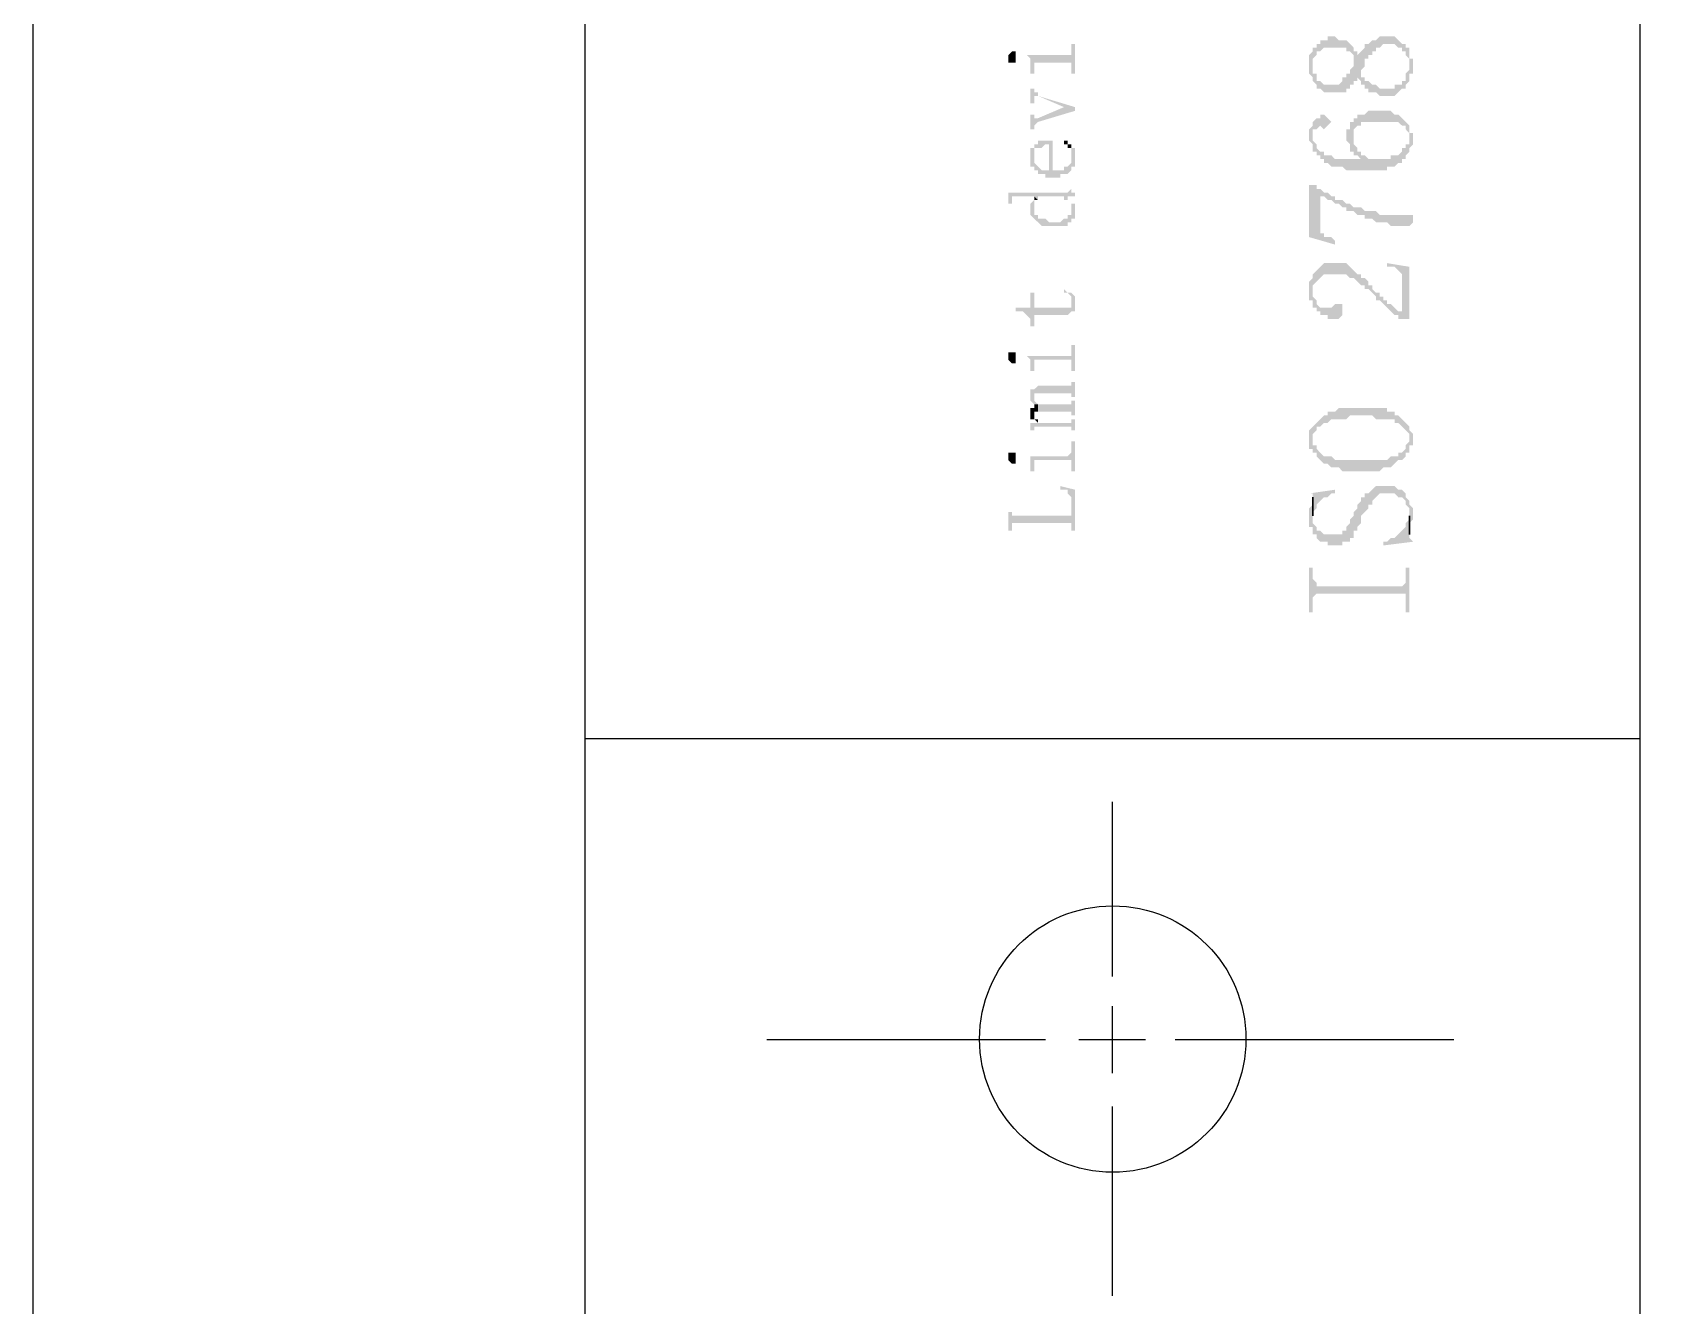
# Model space of a CAD drawing. Header units: millimetres. Extents: x 7018 to 13530, y 4187 to 5692.
# Drawn here: x 8411.44 to 8431.36, y 5137.25 to 5152.71 of the extents above; entities that cross this region are included whole.
import ezdxf

# ---------------------------------------------------------------- set-up
doc = ezdxf.new("R2010")
doc.units = ezdxf.units.MM

msp = doc.modelspace()

# ---------------------------------------------------------------- hatches: boundary and pattern name
at = {"transparency": 33554559}
for points in [[(8423.516, 5152.44), (8423.516, 5152.44), (8423.561, 5152.395), (8423.561, 5152.35), (8423.561, 5152.305), (8423.561, 5152.215), (8423.606, 5152.215), (8423.606, 5152.35), (8424.058, 5152.35), (8424.058, 5152.215), (8424.103, 5152.215), (8424.103, 5152.576), (8424.058, 5152.576), (8424.058, 5152.485), (8424.058, 5152.44), (8424.013, 5152.44)], [(8426.946, 5152.305), (8426.946, 5152.215), (8426.991, 5152.169), (8426.991, 5152.124), (8426.991, 5152.124), (8427.037, 5152.079), (8427.037, 5152.034), (8427.082, 5152.034), (8427.127, 5151.989), (8427.398, 5151.989), (8427.398, 5152.034), (8427.443, 5152.034), (8427.443, 5152.079), (8427.488, 5152.079), (8427.488, 5152.124), (8427.533, 5152.124), (8427.533, 5152.169), (8427.533, 5152.169), (8427.578, 5152.124), (8427.578, 5152.26), (8427.578, 5152.26), (8427.623, 5152.305), (8427.623, 5152.395), (8427.668, 5152.395), (8427.668, 5152.44), (8427.713, 5152.44), (8427.713, 5152.485), (8427.759, 5152.485), (8427.759, 5152.53), (8427.804, 5152.53), (8427.849, 5152.576), (8427.984, 5152.576), (8428.029, 5152.53), (8428.075, 5152.53), (8428.075, 5152.485), (8428.12, 5152.485), (8428.12, 5152.44), (8428.12, 5152.44), (8428.165, 5152.395), (8428.165, 5152.124), (8428.165, 5152.215), (8428.21, 5152.215), (8428.21, 5152.395), (8428.165, 5152.395), (8428.165, 5152.53), (8428.12, 5152.53), (8428.12, 5152.576), (8428.075, 5152.576), (8428.029, 5152.621), (8428.029, 5152.621), (8427.984, 5152.666), (8427.804, 5152.666), (8427.759, 5152.621), (8427.713, 5152.621), (8427.668, 5152.576), (8427.623, 5152.576), (8427.623, 5152.53), (8427.578, 5152.485), (8427.578, 5152.485), (8427.533, 5152.44), (8427.533, 5152.485), (8427.488, 5152.395), (8427.488, 5152.35), (8427.488, 5152.305), (8427.443, 5152.26), (8427.443, 5152.215), (8427.398, 5152.215), (8427.398, 5152.169), (8427.352, 5152.169), (8427.352, 5152.124), (8427.307, 5152.079), (8427.127, 5152.079), (8427.082, 5152.124), (8427.037, 5152.124), (8427.037, 5152.215), (8426.991, 5152.215), (8426.991, 5152.485), (8426.991, 5152.485), (8426.946, 5152.44), (8426.946, 5152.35)], [(8426.991, 5152.485), (8426.991, 5152.305), (8426.991, 5152.395), (8427.037, 5152.44), (8427.037, 5152.485), (8427.082, 5152.485), (8427.127, 5152.53), (8427.398, 5152.53), (8427.398, 5152.485), (8427.443, 5152.485), (8427.488, 5152.44), (8427.488, 5152.395), (8427.488, 5152.395), (8427.533, 5152.485), (8427.488, 5152.485), (8427.488, 5152.53), (8427.443, 5152.576), (8427.443, 5152.576), (8427.398, 5152.621), (8427.307, 5152.621), (8427.262, 5152.666), (8427.172, 5152.666), (8427.172, 5152.621), (8427.082, 5152.621), (8427.082, 5152.576), (8427.037, 5152.576), (8427.037, 5152.53), (8426.991, 5152.53)], [(8423.291, 5152.395), (8423.291, 5152.35), (8423.381, 5152.35), (8423.381, 5152.395), (8423.381, 5152.44), (8423.381, 5152.485), (8423.336, 5152.485), (8423.291, 5152.44), (8423.291, 5152.44)], [(8427.578, 5152.124), (8427.578, 5152.079), (8427.623, 5152.079), (8427.623, 5152.034), (8427.668, 5152.034), (8427.668, 5151.989), (8427.759, 5151.989), (8427.804, 5151.944), (8427.984, 5151.944), (8428.029, 5151.989), (8428.029, 5151.989), (8428.075, 5152.034), (8428.12, 5152.034), (8428.12, 5152.079), (8428.12, 5152.079), (8428.165, 5152.124), (8428.165, 5152.305), (8428.165, 5152.26), (8428.165, 5152.26), (8428.12, 5152.215), (8428.12, 5152.124), (8428.075, 5152.124), (8428.075, 5152.079), (8427.984, 5152.079), (8427.984, 5152.034), (8427.804, 5152.034), (8427.759, 5152.079), (8427.713, 5152.079), (8427.668, 5152.124), (8427.623, 5152.124), (8427.623, 5152.169), (8427.578, 5152.169), (8427.578, 5152.215)], [(8423.561, 5152.034), (8423.561, 5151.853), (8423.606, 5151.853), (8423.606, 5151.899), (8423.606, 5151.944), (8423.652, 5151.944), (8423.968, 5151.808), (8423.968, 5151.808), (8424.103, 5151.763), (8424.103, 5151.808), (8423.652, 5151.944), (8423.652, 5151.989), (8423.606, 5151.989), (8423.606, 5152.034), (8423.606, 5152.034)], [(8423.561, 5151.718), (8423.561, 5151.538), (8423.606, 5151.538), (8423.606, 5151.583), (8423.606, 5151.583), (8423.652, 5151.628), (8424.103, 5151.763), (8423.968, 5151.808), (8423.652, 5151.673), (8423.606, 5151.673), (8423.606, 5151.718), (8423.606, 5151.718)], [(8426.991, 5151.628), (8426.991, 5151.447), (8426.991, 5151.538), (8427.037, 5151.538), (8427.082, 5151.583), (8427.082, 5151.583), (8427.127, 5151.538), (8427.127, 5151.538), (8427.172, 5151.583), (8427.172, 5151.583), (8427.217, 5151.628), (8427.172, 5151.673), (8427.172, 5151.673), (8427.127, 5151.718), (8427.082, 5151.718), (8427.082, 5151.673), (8427.037, 5151.673)], [(8427.398, 5151.447), (8427.398, 5151.402), (8427.398, 5151.402), (8427.443, 5151.357), (8427.443, 5151.267), (8427.488, 5151.267), (8427.488, 5151.492), (8427.488, 5151.538), (8427.533, 5151.583), (8427.578, 5151.583), (8427.578, 5151.628), (8428.029, 5151.628), (8428.075, 5151.583), (8428.12, 5151.583), (8428.12, 5151.538), (8428.165, 5151.492), (8428.165, 5151.447), (8428.165, 5151.267), (8428.165, 5151.312), (8428.21, 5151.357), (8428.21, 5151.402), (8428.21, 5151.492), (8428.165, 5151.492), (8428.165, 5151.583), (8428.12, 5151.628), (8428.12, 5151.628), (8428.075, 5151.673), (8428.075, 5151.673), (8428.029, 5151.718), (8427.984, 5151.718), (8427.939, 5151.763), (8427.668, 5151.763), (8427.623, 5151.718), (8427.533, 5151.718), (8427.533, 5151.673), (8427.488, 5151.673), (8427.488, 5151.628), (8427.443, 5151.628), (8427.443, 5151.538), (8427.398, 5151.538), (8427.398, 5151.492)], [(8426.946, 5151.492), (8426.946, 5151.402), (8426.946, 5151.402), (8426.991, 5151.357), (8426.991, 5151.267), (8427.037, 5151.267), (8427.037, 5151.222), (8427.082, 5151.222), (8427.082, 5151.176), (8427.127, 5151.176), (8427.127, 5151.131), (8427.172, 5151.131), (8427.217, 5151.086), (8427.352, 5151.086), (8427.398, 5151.041), (8427.894, 5151.041), (8427.894, 5151.086), (8427.984, 5151.086), (8428.029, 5151.131), (8428.075, 5151.131), (8428.075, 5151.176), (8428.12, 5151.176), (8428.12, 5151.222), (8428.165, 5151.267), (8428.165, 5151.447), (8428.165, 5151.357), (8428.12, 5151.357), (8428.12, 5151.312), (8428.075, 5151.312), (8428.075, 5151.267), (8428.029, 5151.222), (8427.939, 5151.222), (8427.939, 5151.176), (8427.668, 5151.176), (8427.623, 5151.222), (8427.578, 5151.176), (8427.262, 5151.176), (8427.217, 5151.222), (8427.127, 5151.222), (8427.127, 5151.267), (8427.082, 5151.267), (8427.037, 5151.312), (8427.037, 5151.357), (8426.991, 5151.402), (8426.991, 5151.447), (8426.991, 5151.628), (8426.991, 5151.583), (8426.946, 5151.538), (8426.946, 5151.538)], [(8423.561, 5151.312), (8423.606, 5151.222), (8423.606, 5151.267), (8423.606, 5151.312), (8423.697, 5151.312), (8423.742, 5151.357), (8423.787, 5151.357), (8423.787, 5150.951), (8423.922, 5150.951), (8423.922, 5150.996), (8424.013, 5150.996), (8424.058, 5151.041), (8424.058, 5151.086), (8424.103, 5151.086), (8424.103, 5151.131), (8424.103, 5151.176), (8424.103, 5151.222), (8424.103, 5151.267), (8424.103, 5151.312), (8424.058, 5151.312), (8424.058, 5151.222), (8424.058, 5151.176), (8424.058, 5151.131), (8424.058, 5151.131), (8424.013, 5151.086), (8423.968, 5151.086), (8423.968, 5151.041), (8423.832, 5151.041), (8423.832, 5151.402), (8423.652, 5151.402), (8423.652, 5151.357), (8423.606, 5151.357), (8423.606, 5151.312), (8423.606, 5151.312)], [(8423.968, 5151.402), (8423.968, 5151.357), (8424.013, 5151.357), (8424.013, 5151.312), (8424.058, 5151.312), (8424.058, 5151.267), (8424.058, 5151.222), (8424.058, 5151.357), (8424.013, 5151.357), (8424.013, 5151.402)], [(8427.488, 5151.267), (8427.488, 5151.222), (8427.533, 5151.222), (8427.578, 5151.176), (8427.578, 5151.176), (8427.623, 5151.222), (8427.578, 5151.222), (8427.578, 5151.267), (8427.533, 5151.267), (8427.533, 5151.312), (8427.533, 5151.312), (8427.488, 5151.357), (8427.488, 5151.447)], [(8423.561, 5151.176), (8423.561, 5151.131), (8423.561, 5151.086), (8423.606, 5151.086), (8423.606, 5151.041), (8423.652, 5151.041), (8423.652, 5150.996), (8423.742, 5150.996), (8423.742, 5150.951), (8423.787, 5150.951), (8423.787, 5151.041), (8423.697, 5151.041), (8423.652, 5151.086), (8423.652, 5151.086), (8423.606, 5151.131), (8423.606, 5151.222), (8423.561, 5151.312), (8423.561, 5151.267), (8423.561, 5151.222)], [(8423.245, 5150.77), (8423.291, 5150.77), (8423.291, 5150.725), (8423.291, 5150.635), (8423.336, 5150.635), (8423.336, 5150.68), (8423.336, 5150.725), (8423.606, 5150.725), (8423.652, 5150.68), (8423.652, 5150.725), (8423.968, 5150.725), (8423.968, 5150.68), (8424.013, 5150.68), (8424.013, 5150.725), (8424.103, 5150.725), (8424.103, 5150.77), (8424.058, 5150.77), (8424.058, 5150.815), (8424.058, 5150.861), (8424.058, 5150.815), (8424.058, 5150.815), (8424.013, 5150.77), (8424.013, 5150.77)], [(8423.606, 5150.68), (8423.606, 5150.59), (8423.606, 5150.635), (8423.606, 5150.68), (8423.652, 5150.68), (8423.606, 5150.725)], [(8424.013, 5150.68), (8424.058, 5150.68), (8424.058, 5150.635), (8424.058, 5150.59), (8424.058, 5150.454), (8424.103, 5150.454), (8424.103, 5150.499), (8424.103, 5150.545), (8424.103, 5150.59), (8424.103, 5150.635), (8424.058, 5150.635), (8424.058, 5150.68), (8424.013, 5150.68), (8424.013, 5150.725)], [(8426.946, 5150.861), (8426.946, 5150.229), (8427.262, 5150.138), (8427.262, 5150.184), (8427.262, 5150.184), (8427.217, 5150.229), (8427.127, 5150.229), (8427.127, 5150.274), (8427.082, 5150.274), (8427.082, 5150.725), (8427.037, 5150.815), (8427.037, 5150.861)], [(8427.037, 5150.815), (8427.082, 5150.725), (8427.127, 5150.725), (8427.172, 5150.68), (8427.217, 5150.68), (8427.262, 5150.635), (8427.307, 5150.635), (8427.352, 5150.59), (8427.398, 5150.59), (8427.398, 5150.545), (8427.488, 5150.545), (8427.533, 5150.499), (8427.623, 5150.499), (8427.623, 5150.454), (8427.713, 5150.454), (8427.759, 5150.409), (8427.894, 5150.409), (8427.939, 5150.364), (8428.165, 5150.364), (8428.21, 5150.409), (8428.21, 5150.499), (8427.804, 5150.499), (8427.759, 5150.545), (8427.623, 5150.545), (8427.578, 5150.59), (8427.488, 5150.59), (8427.443, 5150.635), (8427.398, 5150.635), (8427.352, 5150.68), (8427.262, 5150.68), (8427.262, 5150.725), (8427.217, 5150.725), (8427.172, 5150.77), (8427.127, 5150.77), (8427.082, 5150.815)], [(8423.561, 5150.59), (8423.561, 5150.545), (8423.561, 5150.499), (8423.561, 5150.499), (8423.606, 5150.454), (8423.606, 5150.454), (8423.652, 5150.409), (8423.652, 5150.409), (8423.697, 5150.364), (8424.013, 5150.364), (8424.013, 5150.409), (8424.058, 5150.409), (8424.058, 5150.59), (8424.058, 5150.545), (8424.058, 5150.499), (8424.013, 5150.499), (8424.013, 5150.454), (8423.968, 5150.454), (8423.922, 5150.409), (8423.787, 5150.409), (8423.742, 5150.454), (8423.652, 5150.454), (8423.652, 5150.499), (8423.606, 5150.499), (8423.606, 5150.545), (8423.606, 5150.68), (8423.561, 5150.635)], [(8426.946, 5149.597), (8426.946, 5149.461), (8426.991, 5149.461), (8426.991, 5149.416), (8426.991, 5149.597), (8426.991, 5149.642), (8427.037, 5149.687), (8427.037, 5149.687), (8427.082, 5149.732), (8427.082, 5149.732), (8427.127, 5149.777), (8427.398, 5149.777), (8427.443, 5149.732), (8427.488, 5149.732), (8427.533, 5149.687), (8427.533, 5149.687), (8427.578, 5149.642), (8427.623, 5149.642), (8427.623, 5149.597), (8427.668, 5149.597), (8427.713, 5149.552), (8427.713, 5149.552), (8427.759, 5149.507), (8427.759, 5149.461), (8427.804, 5149.461), (8427.849, 5149.416), (8427.849, 5149.416), (8427.894, 5149.371), (8427.894, 5149.371), (8427.939, 5149.326), (8427.939, 5149.326), (8427.984, 5149.281), (8428.029, 5149.281), (8428.029, 5149.236), (8428.075, 5149.236), (8428.075, 5149.326), (8428.029, 5149.326), (8427.984, 5149.371), (8427.939, 5149.416), (8427.894, 5149.416), (8427.894, 5149.461), (8427.849, 5149.461), (8427.849, 5149.507), (8427.804, 5149.507), (8427.804, 5149.552), (8427.759, 5149.552), (8427.713, 5149.597), (8427.713, 5149.642), (8427.668, 5149.642), (8427.668, 5149.687), (8427.623, 5149.732), (8427.578, 5149.732), (8427.578, 5149.777), (8427.533, 5149.777), (8427.488, 5149.823), (8427.488, 5149.823), (8427.443, 5149.868), (8427.443, 5149.868), (8427.398, 5149.913), (8427.127, 5149.913), (8427.082, 5149.868), (8427.082, 5149.868), (8427.037, 5149.823), (8427.037, 5149.823), (8426.991, 5149.777), (8426.991, 5149.732), (8426.946, 5149.687), (8426.946, 5149.642), (8426.946, 5149.642)], [(8427.894, 5149.913), (8427.894, 5149.868), (8427.984, 5149.868), (8428.029, 5149.823), (8428.029, 5149.823), (8428.075, 5149.777), (8428.075, 5149.236), (8428.165, 5149.236), (8428.165, 5149.868)], [(8423.381, 5149.371), (8423.381, 5149.326), (8423.471, 5149.326), (8423.516, 5149.281), (8423.516, 5149.281), (8423.561, 5149.236), (8423.561, 5149.191), (8423.561, 5149.146), (8423.606, 5149.146), (8423.606, 5149.281), (8424.013, 5149.281), (8424.058, 5149.326), (8424.103, 5149.326), (8424.058, 5149.461), (8424.058, 5149.416), (8424.058, 5149.371), (8423.606, 5149.371), (8423.606, 5149.552), (8423.561, 5149.552), (8423.561, 5149.371)], [(8423.968, 5149.552), (8424.013, 5149.552), (8424.058, 5149.507), (8424.058, 5149.461), (8424.058, 5149.461), (8424.103, 5149.326), (8424.103, 5149.371), (8424.103, 5149.416), (8424.103, 5149.461), (8424.103, 5149.507), (8424.103, 5149.507), (8424.058, 5149.552), (8424.013, 5149.552), (8423.968, 5149.597), (8423.968, 5149.597)], [(8426.991, 5149.416), (8426.991, 5149.371), (8427.037, 5149.371), (8427.037, 5149.326), (8427.082, 5149.326), (8427.082, 5149.281), (8427.172, 5149.281), (8427.172, 5149.236), (8427.307, 5149.236), (8427.352, 5149.281), (8427.352, 5149.371), (8427.352, 5149.416), (8427.262, 5149.416), (8427.217, 5149.371), (8427.082, 5149.371), (8427.037, 5149.416), (8427.037, 5149.461), (8426.991, 5149.507), (8426.991, 5149.552)], [(8423.291, 5148.784), (8423.291, 5148.739), (8423.291, 5148.739), (8423.336, 5148.694), (8423.381, 5148.694), (8423.381, 5148.739), (8423.381, 5148.784), (8423.381, 5148.83), (8423.291, 5148.83)], [(8423.516, 5148.784), (8423.516, 5148.784), (8423.561, 5148.739), (8423.561, 5148.694), (8423.561, 5148.649), (8423.561, 5148.604), (8423.606, 5148.604), (8423.606, 5148.694), (8423.606, 5148.739), (8424.058, 5148.739), (8424.058, 5148.694), (8424.058, 5148.604), (8424.103, 5148.604), (8424.103, 5148.92), (8424.058, 5148.92), (8424.058, 5148.83), (8424.058, 5148.784), (8424.013, 5148.784)], [(8423.561, 5148.288), (8423.561, 5148.243), (8423.561, 5148.243), (8423.606, 5148.198), (8423.652, 5148.198), (8423.652, 5148.107), (8424.058, 5148.107), (8424.058, 5148.062), (8424.103, 5148.062), (8424.103, 5148.243), (8424.058, 5148.243), (8424.058, 5148.198), (8423.652, 5148.198), (8423.606, 5148.243), (8423.606, 5148.288), (8423.606, 5148.378), (8423.561, 5148.378), (8423.561, 5148.333)], [(8423.606, 5148.378), (8423.606, 5148.288), (8423.606, 5148.333), (8424.058, 5148.333), (8424.058, 5148.288), (8424.103, 5148.288), (8424.103, 5148.469), (8424.058, 5148.469), (8424.058, 5148.423), (8423.652, 5148.423)], [(8423.561, 5148.107), (8423.561, 5148.062), (8423.561, 5148.017), (8423.606, 5148.017), (8423.606, 5148.107), (8423.652, 5148.107), (8423.652, 5148.198), (8423.606, 5148.198), (8423.606, 5148.153), (8423.561, 5148.153)], [(8426.991, 5147.927), (8426.991, 5147.792), (8426.991, 5147.837), (8426.991, 5147.837), (8427.037, 5147.882), (8427.037, 5147.927), (8427.082, 5147.927), (8427.127, 5147.972), (8427.172, 5147.972), (8427.217, 5148.017), (8427.398, 5148.017), (8427.443, 5148.062), (8427.713, 5148.062), (8427.759, 5148.017), (8427.984, 5148.017), (8427.984, 5147.972), (8428.029, 5147.972), (8428.075, 5147.927), (8428.075, 5147.927), (8428.12, 5147.882), (8428.12, 5147.882), (8428.165, 5147.837), (8428.165, 5147.792), (8428.165, 5147.927), (8428.12, 5147.972), (8428.12, 5147.972), (8428.075, 5148.017), (8428.075, 5148.017), (8428.029, 5148.062), (8427.984, 5148.062), (8427.984, 5148.107), (8427.894, 5148.107), (8427.894, 5148.153), (8427.307, 5148.153), (8427.262, 5148.107), (8427.172, 5148.107), (8427.172, 5148.062), (8427.127, 5148.062), (8427.082, 5148.017), (8427.082, 5148.017), (8427.037, 5147.972), (8427.037, 5147.972)], [(8423.561, 5147.972), (8423.561, 5147.927), (8423.561, 5147.882), (8423.606, 5147.882), (8423.606, 5147.927), (8424.058, 5147.927), (8424.058, 5147.882), (8424.103, 5147.882), (8424.103, 5148.017), (8424.058, 5148.017), (8424.058, 5147.972), (8423.652, 5147.972), (8423.652, 5148.017), (8423.652, 5147.972)], [(8423.606, 5148.017), (8423.606, 5148.017), (8423.652, 5147.972), (8423.652, 5148.017), (8423.606, 5148.017), (8423.606, 5148.062), (8423.606, 5148.062)], [(8423.516, 5147.566), (8423.561, 5147.566), (8423.561, 5147.521), (8423.561, 5147.476), (8423.561, 5147.431), (8423.561, 5147.385), (8423.606, 5147.385), (8423.606, 5147.476), (8423.606, 5147.521), (8424.058, 5147.521), (8424.058, 5147.385), (8424.103, 5147.385), (8424.103, 5147.746), (8424.058, 5147.746), (8424.058, 5147.611), (8424.058, 5147.611), (8424.013, 5147.566)], [(8426.946, 5147.792), (8426.946, 5147.656), (8426.991, 5147.656), (8426.991, 5147.611), (8427.037, 5147.611), (8427.037, 5147.566), (8427.082, 5147.521), (8427.082, 5147.521), (8427.127, 5147.476), (8427.172, 5147.476), (8427.217, 5147.431), (8427.307, 5147.431), (8427.352, 5147.385), (8427.804, 5147.385), (8427.849, 5147.431), (8427.939, 5147.431), (8427.984, 5147.476), (8427.984, 5147.476), (8428.029, 5147.521), (8428.075, 5147.521), (8428.12, 5147.566), (8428.12, 5147.611), (8428.165, 5147.611), (8428.165, 5147.701), (8428.21, 5147.701), (8428.21, 5147.792), (8428.21, 5147.837), (8428.165, 5147.882), (8428.165, 5147.927), (8428.165, 5147.792), (8428.165, 5147.746), (8428.12, 5147.701), (8428.12, 5147.656), (8428.075, 5147.611), (8428.029, 5147.611), (8428.029, 5147.566), (8427.939, 5147.566), (8427.894, 5147.521), (8427.262, 5147.521), (8427.217, 5147.566), (8427.127, 5147.566), (8427.082, 5147.611), (8427.082, 5147.611), (8427.037, 5147.656), (8427.037, 5147.701), (8426.991, 5147.701), (8426.991, 5147.927), (8426.991, 5147.927), (8426.946, 5147.882)], [(8423.291, 5147.566), (8423.291, 5147.521), (8423.291, 5147.521), (8423.336, 5147.476), (8423.381, 5147.476), (8423.381, 5147.521), (8423.381, 5147.566), (8423.381, 5147.611), (8423.291, 5147.611)], [(8423.922, 5147.205), (8423.922, 5147.16), (8424.013, 5147.16), (8424.013, 5147.115), (8424.013, 5147.115), (8424.058, 5147.069), (8424.058, 5146.663), (8424.103, 5146.663), (8424.103, 5147.16)], [(8426.946, 5146.844), (8426.946, 5146.708), (8426.991, 5146.708), (8426.991, 5146.618), (8427.037, 5146.618), (8427.037, 5146.573), (8427.037, 5146.573), (8427.082, 5146.528), (8427.172, 5146.528), (8427.172, 5146.483), (8427.352, 5146.483), (8427.352, 5146.528), (8427.443, 5146.528), (8427.443, 5146.573), (8427.488, 5146.573), (8427.488, 5146.663), (8427.533, 5146.663), (8427.533, 5146.708), (8427.578, 5146.754), (8427.578, 5146.844), (8427.623, 5146.889), (8427.623, 5146.889), (8427.668, 5146.934), (8427.668, 5146.979), (8427.713, 5146.979), (8427.713, 5147.024), (8427.713, 5147.024), (8427.759, 5147.069), (8427.759, 5147.069), (8427.804, 5147.115), (8427.984, 5147.115), (8428.029, 5147.069), (8428.075, 5147.069), (8428.12, 5147.024), (8428.12, 5146.979), (8428.165, 5146.934), (8428.165, 5146.708), (8428.165, 5146.754), (8428.21, 5146.799), (8428.21, 5146.844), (8428.21, 5146.934), (8428.165, 5146.979), (8428.165, 5147.024), (8428.165, 5147.024), (8428.12, 5147.069), (8428.12, 5147.115), (8428.12, 5147.115), (8428.075, 5147.16), (8428.029, 5147.16), (8427.984, 5147.205), (8427.759, 5147.205), (8427.713, 5147.16), (8427.713, 5147.16), (8427.668, 5147.115), (8427.623, 5147.115), (8427.623, 5147.069), (8427.578, 5147.069), (8427.578, 5147.024), (8427.533, 5146.979), (8427.533, 5146.934), (8427.488, 5146.889), (8427.488, 5146.844), (8427.443, 5146.799), (8427.443, 5146.754), (8427.398, 5146.708), (8427.398, 5146.663), (8427.352, 5146.663), (8427.352, 5146.618), (8427.127, 5146.618), (8427.082, 5146.663), (8427.037, 5146.663), (8427.037, 5146.708), (8427.037, 5146.708), (8426.991, 5146.754), (8426.991, 5147.024), (8426.991, 5146.979), (8426.946, 5146.934), (8426.946, 5146.889), (8426.946, 5146.889)], [(8426.946, 5147.115), (8426.991, 5147.115), (8426.991, 5146.889), (8427.037, 5146.934), (8427.037, 5146.979), (8427.037, 5146.979), (8427.082, 5147.024), (8427.082, 5147.024), (8427.127, 5147.069), (8427.172, 5147.069), (8427.217, 5147.115), (8427.262, 5147.115), (8427.262, 5147.16)], [(8423.291, 5146.889), (8423.291, 5146.663), (8423.336, 5146.663), (8423.336, 5146.708), (8423.336, 5146.754), (8424.058, 5146.754), (8424.058, 5146.708), (8424.058, 5146.889), (8424.058, 5146.844), (8423.336, 5146.844), (8423.336, 5146.889), (8423.336, 5146.889)], [(8427.849, 5146.528), (8427.849, 5146.483), (8428.21, 5146.528), (8428.165, 5146.573), (8428.165, 5146.618), (8428.165, 5146.799), (8428.12, 5146.754), (8428.12, 5146.708), (8428.12, 5146.708), (8428.075, 5146.663), (8428.075, 5146.663), (8428.029, 5146.618), (8428.029, 5146.618), (8427.984, 5146.573), (8427.939, 5146.573), (8427.894, 5146.528)], [(8426.946, 5146.212), (8426.946, 5145.67), (8426.991, 5145.67), (8426.991, 5145.851), (8427.037, 5145.896), (8428.12, 5145.896), (8428.12, 5145.67), (8428.165, 5145.67), (8428.165, 5146.212), (8428.12, 5146.212), (8428.12, 5146.077), (8428.12, 5146.031), (8428.12, 5146.031), (8428.075, 5145.986), (8427.037, 5145.986), (8427.037, 5146.031), (8427.037, 5146.031), (8426.991, 5146.077), (8426.991, 5146.212)]]:
    msp.add_hatch(color=256, dxfattribs=at).paths.add_polyline_path(points)

# ---------------------------------------------------------------- linework, layer by layer
msp.add_line((8418.145, 5242.873), (8418.145, 4956.132))
for points in [[(8831.439, 4951.873), (8831.439, 5248.873), (8411.439, 5248.873), (8411.439, 4951.873)], [(8426.991, 5147.024), (8426.991, 5146.844), (8426.991, 5146.889), (8426.991, 5147.069), (8426.991, 5147.069)], [(8428.165, 5146.799), (8428.165, 5146.618), (8428.165, 5146.844), (8428.165, 5146.844)]]:
    msp.add_lwpolyline(points, close=True)
for points in [[(8430.963, 5242.873), (8430.963, 4956.132)], [(8418.145, 5144.136), (8430.963, 5144.136)], [(8424.554, 5143.369), (8424.554, 5141.247)], [(8424.554, 5140.886), (8424.554, 5140.074)], [(8420.357, 5140.48), (8423.742, 5140.48)], [(8424.148, 5140.48), (8424.96, 5140.48)], [(8425.321, 5140.48), (8428.706, 5140.48)], [(8424.554, 5139.668), (8424.554, 5137.366)]]:
    msp.add_lwpolyline(points)
msp.add_circle((8424.561, 5140.487), 1.618)

doc.saveas('drawing.dxf')
